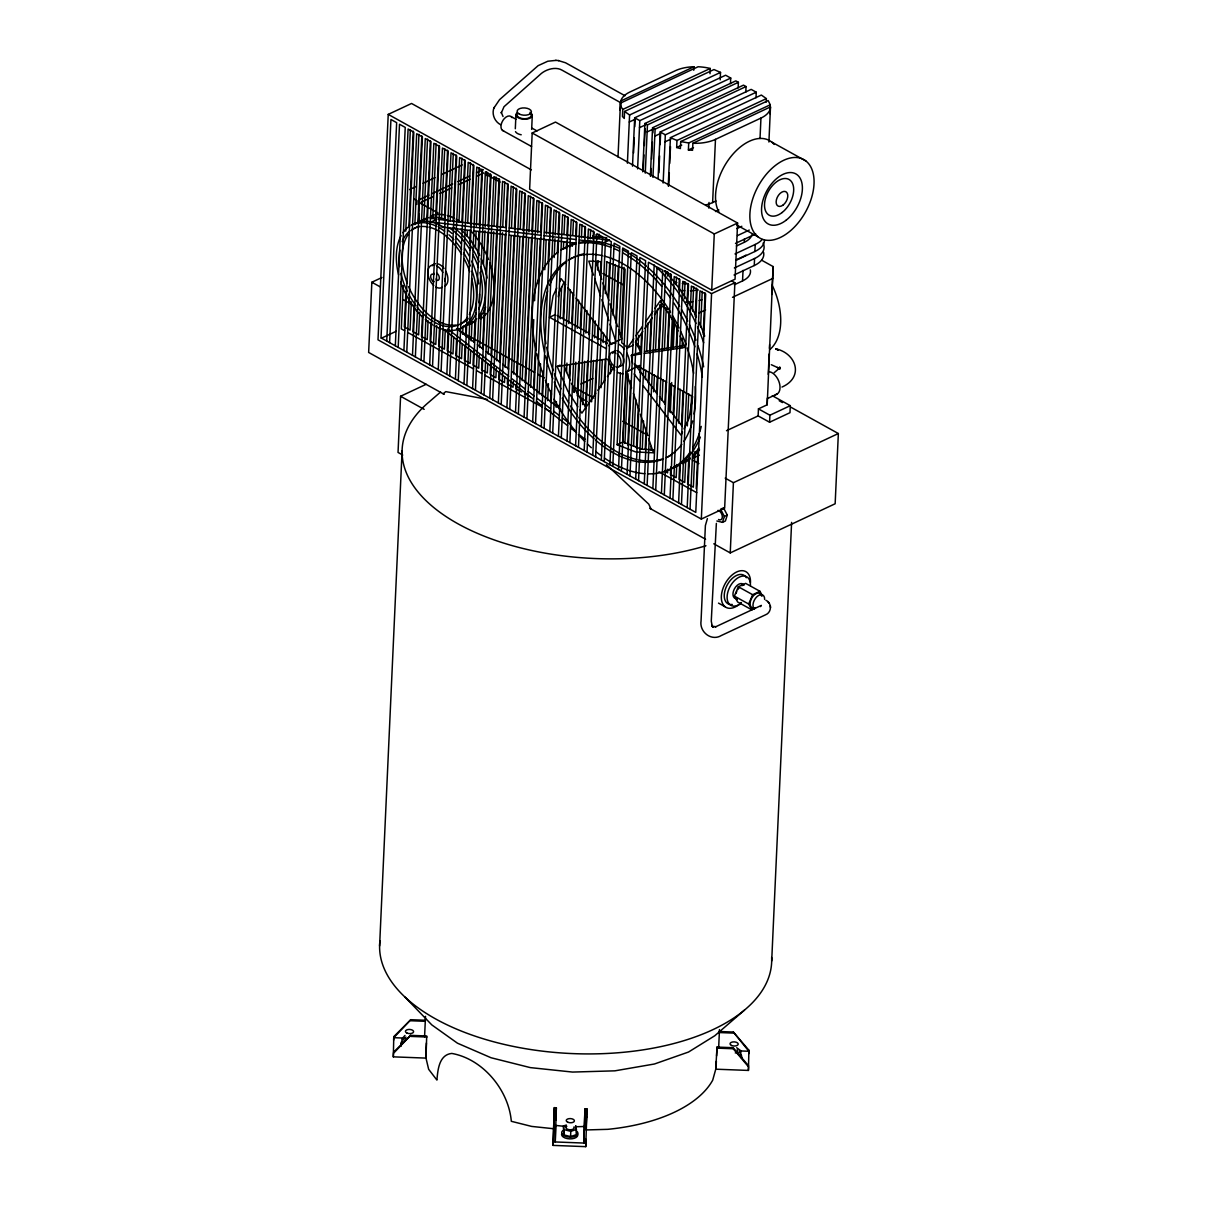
<?xml version="1.0" encoding="UTF-8"?>
<svg xmlns="http://www.w3.org/2000/svg" width="1207" height="1207" viewBox="0 0 1207 1207"><rect width="100%" height="100%" fill="white"/><g stroke="black" fill="none" stroke-linecap="round" stroke-linejoin="round"><path stroke-width="1.5" d="M393.497 1052.293L410.636 1035.365L426.705 1035.968L425.996 1058.101L393.316 1056.849L393.784 1036.632L410.772 1019.704L425.422 1020.262M393.316 1056.849L393.482 1053.334L410.636 1035.365M404.556 1038.095L393.769 1037.688L410.772 1019.704M584.942 1108.946L583.841 1143.059L584.942 1108.946L586.979 1108.886L585.727 1146.65L553.047 1145.398L554.315 1107.634L556.352 1107.845L555.25 1141.973L555.552 1125.407L566.264 1126.538M553.047 1145.398L554.315 1107.634M585.727 1146.65L585.863 1139.227M739.876 1050.92L748.868 1051.267L733.358 1032.045L718.829 1031.487M733.192 1048.747L733.207 1047.706L717.003 1047.088L715.751 1069.191L748.431 1070.428L748.596 1066.928L733.192 1048.747L716.717 1048.114M748.431 1070.428L748.898 1050.226L733.358 1032.045M726.493 430.718L758.132 415.902L758.449 408.871L767.199 404.783L767.32 398.038M767.199 404.783L773.144 266.581L761.813 260.29M382 277.474L371.847 282.242L368.648 352.459L444.251 394.372M531.367 169.885L411.542 103.47L388.232 114.393L378.002 339.816L701.327 519.07L724.653 508.147L734.882 282.725L731.608 280.899M386.738 341.053L396.65 122.661L390.932 119.478L381.02 337.885L695.775 512.387L705.688 293.98L699.969 290.812L690.042 509.203M389.605 342.637L399.517 124.246L405.235 127.414L395.323 345.821M398.189 347.405L408.102 128.998L413.82 132.182L403.907 350.573M403.274 285.682L401.312 328.892L404.601 330.703M405.748 231.201L410.35 129.768M426.177 384.279L400.588 396.273L398.038 452.444L402.746 455.069M405.959 291.189L404.33 326.961L410.063 330.13L411.346 301.901M408.871 227.172L413.232 131.156M379.601 945.971L402.082 450.905M406.774 352.157L416.687 133.766L422.405 136.934L412.492 355.341M414.846 224.698L418.95 134.324M416.883 204.451L417.049 200.694L413.865 198.944M414.122 305.356L412.915 331.714L418.633 334.897L419.659 312.296M417.878 222.526L421.816 135.908M418.889 222.873L419.312 213.775M415.359 356.925L425.271 138.518L430.99 141.687L421.077 360.093M423.853 220.051L427.534 139.092M422.435 315.766L421.499 336.481L427.218 339.65L428.078 320.821M426.795 219.749L430.386 140.676M423.944 361.678L433.856 143.286L439.574 146.454L429.662 364.846M393.618 1040.147L393.784 1036.632M432.785 217.275L436.119 143.844M430.944 322.405L430.084 341.234L435.802 344.417L436.662 325.588M435.727 216.973L438.971 145.428M432.528 366.445L442.441 148.039L448.159 151.207L438.247 369.614M401.871 1043.98L402.112 1038.714L404.964 1035.455M441.536 218.271L444.704 148.612M439.529 327.172L438.669 346.002L444.387 349.17L445.247 330.341M444.402 219.855L447.556 150.196M441.098 371.198L451.026 152.791L456.744 155.975L446.831 374.366M450.211 221.137L453.289 153.364M448.114 331.925L447.254 350.754L452.972 353.923L453.741 336.979M453.153 220.851L456.14 154.949M449.683 375.95L459.611 157.559L465.329 160.727L455.416 379.134M458.962 222.133L461.874 158.117M424.577 1036.707L425.513 1016.339M456.608 338.579L455.839 355.522L461.557 358.69L462.251 343.633M461.904 221.847L464.725 159.716M426.388 1042.999L425.739 1057.045L428.651 1069.296L436.919 1080.069C437.794 1070.126 439.001 1054.677 451.795 1053.439C483.041 1058.977 508.69 1090.162 511.315 1121.303L531.668 1126.418L553.349 1128.696M458.268 380.718L468.195 162.311L473.913 165.495L464.001 383.886M462.673 334.218L463.02 326.675M467.124 236.316L467.381 230.658M467.713 223.129L470.458 162.885M465.102 345.217L464.423 360.274L470.142 363.443L470.745 350.271M465.54 335.802L466.053 324.502M469.81 241.656L470.323 230.371M470.579 224.713L473.31 164.469M466.853 385.471L476.78 167.079L482.498 170.247L472.586 388.654M471.168 340.857L472.028 322.028A57.227 35.275 64.9 0 0 475.664 321.168M475.362 248.597L476.131 231.653M476.388 226.011L479.043 167.637M473.687 349.97L473.008 365.027L478.726 368.21L479.33 355.024M474.034 342.441L475.06 319.855M478.047 253.953L479.073 231.352M479.33 225.709L481.895 169.221M475.437 390.238L485.365 171.832L491.083 175L481.171 393.407M486.33 175.573L486.512 171.832M479.677 347.495L481.216 313.609M483.434 264.65L484.973 230.763M485.139 227.007L487.628 172.405M482.106 358.494L481.593 369.795L487.311 372.963L487.734 363.548M482.528 349.079L484.414 307.664M485.953 273.778L487.839 232.347M488.096 226.705L490.48 173.989M484.022 394.991L493.95 176.599L499.668 179.768L489.755 398.159M488.171 354.134L493.723 231.759M493.98 226.116L496.198 177.157M490.691 363.262L490.178 374.547L495.896 377.731L496.318 368.316M491.023 355.718L496.665 231.457M496.846 227.701L499.064 178.742M492.607 399.758L502.534 181.352L508.253 184.52L498.34 402.927M496.665 360.772L502.474 232.755M502.731 227.097L504.782 181.925M499.095 371.786L498.763 379.315L504.481 382.483L504.737 376.84M499.532 362.372L505.341 234.339M505.688 226.81L507.649 183.509M501.192 404.511L511.119 186.104L516.837 189.288L506.91 407.679M515.314 128.757L515.947 114.771M505.16 367.426L511.149 235.621M511.496 228.093L513.367 186.678M507.604 378.425L507.347 384.067L513.066 387.236L513.322 381.593M508.026 369.01L514.091 235.335M514.438 227.806L516.234 188.262M509.776 409.264L519.689 190.872L525.422 194.04L515.495 412.447M513.669 374.064L519.9 236.617M520.247 229.089L521.952 191.43M516.098 385.063L515.932 388.835L521.65 392.003M516.521 375.649L522.857 236.331M523.114 230.673L524.819 193.029M518.361 414.031L528.274 195.625L534.007 198.808L524.079 417.2M531.653 129.375L532.287 115.389M532.181 132.996L529.632 189.182L711.723 290.133L735.048 279.209L737.598 223.039L555.492 122.073L532.181 132.996L714.272 233.947L737.598 223.039M522.163 380.703L528.666 237.613M528.922 231.97L530.537 196.198M525.03 382.287L531.608 237.326M531.865 231.669L533.403 197.782M526.946 418.784L536.859 200.392L542.592 203.561L532.664 421.952M530.658 387.341L533.735 319.568M534.595 300.739L537.417 238.609M537.673 232.966L539.122 200.95M533.524 388.926L535.576 343.754M538.307 283.494L540.359 238.307M540.615 232.664L541.988 202.535M535.531 423.551L545.443 205.145L551.177 208.313L541.249 426.72M539.167 393.995L540.525 363.865M544.81 269.719L546.168 239.605M546.424 233.947L547.706 205.718M542.018 395.579L543.135 371.092M548.008 263.775L549.125 239.303M549.381 233.66L550.573 207.302M544.116 428.304L554.028 209.912L559.761 213.081L549.834 431.472M547.661 400.633L548.431 383.69M554.164 257.544L555.009 238.714M555.19 234.943L556.291 210.471M550.528 402.218L551.041 390.917M557.272 253.485L557.875 240.299M558.132 234.656L559.158 212.055M552.7 433.057L562.613 214.665L568.346 217.833L558.419 436.24M556.155 407.272L556.412 401.629M560.169 318.784L561.632 286.768M563.337 249.125L563.684 241.596M564.016 234.052L564.876 215.223M559.022 408.856L559.188 405.099M563.126 318.482L564.74 282.71M566.279 248.823L566.626 241.294M566.883 235.652L567.743 216.822M561.285 437.824L571.198 219.418L576.931 222.601L567.003 440.993M566.536 372.495L566.958 363.081M568.753 323.536L570.292 289.65M572.269 246.349L572.435 242.577M572.782 235.048L573.461 219.991M569.221 377.851L569.825 364.665M571.711 323.25L573.069 293.12M575.633 236.632L576.327 221.575M569.87 442.577L579.782 224.185L585.501 227.354L575.588 445.76M573.944 392.471L574.185 387.206L593.799 398.084M574.441 392.32L575.799 362.191M577.338 328.304L578.621 300.06M581.442 237.93L582.046 224.743M577.218 395.79L578.757 361.889M580.295 328.002L581.321 305.416M584.399 237.628L584.912 226.328M578.455 447.344L588.367 228.938L594.085 232.106L584.173 450.513M582.679 404.601L584.641 361.3M585.923 333.057L586.949 310.471M590.208 238.926L590.63 229.511M585.455 408.072L587.598 360.999M588.79 334.641L589.65 315.812M593.15 238.624L593.497 231.095M555.793 1120.141L556.352 1107.845M587.04 452.097L596.952 233.705L602.67 236.874L592.758 455.265M591.611 401.825L593.482 360.41M594.508 337.824L595.277 320.866M597.586 270.036L598.023 260.621M599.049 238.035L599.215 234.264M594.81 395.881L596.439 360.108M597.374 339.408L597.978 326.222M600.286 275.392L600.875 262.206M566.339 1125.015L563.458 1126.01L564.016 1134.927L570.564 1136.617L576.312 1134.64L575.769 1125.724L575.603 1129.224M564.016 1134.927L563.458 1126.01M595.624 456.865L605.537 238.458L611.255 241.626L601.342 460.033M601.041 387.764L602.323 359.52M603.093 342.577L603.53 333.162M605.326 293.633L606.774 261.617M604.254 381.819L605.28 359.218M605.959 344.161L606.306 336.632M608.102 297.088L609.641 263.201M570.564 1136.617L570.805 1131.351L576.554 1129.375M604.209 461.617L614.122 243.21L619.84 246.394L609.927 464.786M618.014 156.97L620.458 103.123L698.084 66.762A31.88 16.279 2.6 0 1 710.244 68.467L710.003 73.733M693.753 70.262L693.919 66.747A31.88 16.279 2.6 0 0 675.467 70.67L629.994 91.973A31.88 16.279 2.6 0 0 620.775 101.011L620.142 110.154M610.486 373.687L610.908 364.288M613.141 315.329L615.449 264.499M620.458 103.123A31.88 16.279 2.6 0 0 622.767 109.445L622.45 116.476L624.26 118.452L624.577 111.436L713.971 69.553L720.519 72.405L720.187 79.828M615.736 322.571L618.301 266.083M612.794 466.37L622.706 247.978L628.425 251.147L618.512 469.553M627.399 163.217L629.586 114.997L624.577 111.436M620.956 337.04L624.11 267.366M586.979 1108.886L586.029 1129.948L607.77 1129.33A147.148 75.121 2.6 0 0 712.703 1080.174L716.053 1068.15L716.37 1061.134M648.702 438.775L653.425 452.776L635.772 451.976L617.124 444.704L620.398 372.812M632.498 166.159L634.686 117.818L725.618 75.226L730.733 78.063L730.476 83.63M633.554 152.987L634.233 138.005M634.746 126.78L635.093 119.282L629.254 122.013M621.379 471.137L631.291 252.731L637.009 255.914L627.097 474.306M617.124 444.704L622.963 441.973L626.131 371.937M624.909 443.467L628.078 373.793M637.598 168.874L639.801 120.655L730.733 78.063M627.776 445.051L630.688 381.035M642.712 171.816L644.9 123.491L735.832 80.884L738.382 82.302L738.141 87.885M643.256 169.885L643.95 154.903M644.372 145.549L645.126 128.696M629.963 475.89L639.876 257.498L645.594 260.667L635.682 479.073M645.262 173.129L647.45 124.909L738.382 82.302M633.584 446.334L635.727 399.276M638.111 346.545L638.624 335.259M636.451 447.918L638.322 406.503M639.861 372.616L640.117 366.958M640.811 351.901L641.656 333.072M650.362 176.056L652.565 127.731L743.497 85.139L746.047 86.557L745.79 92.124M650.845 176.011L651.177 168.512M651.599 159.158L652.368 142.305M652.791 132.936L652.957 129.194L647.133 131.925M638.548 480.658L648.461 262.251L654.179 265.419L644.266 483.826M652.927 177.369L655.114 129.149L746.047 86.557M642.26 449.215L643.542 420.971M645.413 379.556L645.851 370.142M646.696 351.312L647.978 323.069M645.202 448.913L646.137 428.213M648.189 383.026L648.702 371.726M649.653 351.011L651.101 319.01M658.102 178.455L660.214 131.985L751.161 89.378L756.261 92.215L756.004 97.797M658.841 172.767L659.595 155.914M660.108 144.674L660.621 133.434L654.798 136.165M647.118 485.41L657.046 267.019L662.764 270.187L652.851 488.579M651.011 450.211L651.177 446.439M653.666 391.837L654.435 374.894M655.537 350.422L657.423 309.007M663.141 183.026L665.329 134.807L756.261 92.215M656.517 393.422L657.287 376.478M658.494 350.121L660.546 304.933M668.24 185.969L670.428 137.643L761.361 95.051L766.37 98.612L766.204 102.127M668.708 185.923L669.312 172.812M669.734 163.443L670.488 146.59M655.703 490.178L665.63 271.771L671.348 274.94L661.436 493.346M662.07 400.362L663.02 379.662M664.378 349.532L666.264 308.117M667.712 276.101L667.893 272.344M664.846 403.832L665.872 381.246M667.335 349.23L669.04 311.587M670.488 279.571L670.745 273.929M770.172 113.941L770.262 104.783L768.18 100.588L680.703 141.566L680.386 148.582L676.659 147.51L676.976 140.48L766.37 98.612M664.288 494.93L674.215 276.524L679.933 279.707L670.021 498.099M669.583 411.512L670.851 383.63M672.45 348.31L673.793 318.573M667.758 469.146L667.577 472.903L664.725 471.318M670.323 412.658L671.68 382.528M673.219 348.642L674.426 322.284M676.131 284.626L676.478 277.097M670.79 466.958L670.443 474.487L676.161 477.67L676.765 464.484M673.174 414.242L674.457 385.999M676.252 346.469L677.202 325.754M678.817 289.982L679.33 278.681M768.904 142.019L770.488 106.91L692.878 143.271L692.546 150.302L688.397 150L688.714 142.969L770.262 104.783M672.872 499.683L682.8 281.291L688.518 284.46L678.606 502.866M678.651 423.069L680.19 389.167M682.061 347.752L682.498 338.337M684.294 298.808L685.063 281.85M679.707 464.182L679.028 479.254L684.746 482.423L685.772 459.822M681.502 424.653L683.041 390.766M687.07 302.263L687.915 283.449M681.457 504.451L691.385 286.044L697.103 289.227L687.19 507.619M687.311 425.935L688.775 393.935M692.531 311.089L693.648 286.617M688.729 459.535L687.613 484.007L693.331 487.175L694.96 451.403M690.781 414.348L691.626 395.519M695.217 316.445L696.499 288.201M700.603 327.142L702.218 291.37M704.662 298.657L704.888 293.392M708.765 208.072L709.022 202.459M696.198 488.775L697.993 449.23M703.198 334.384L705.084 292.954M705.974 204.903A31.88 16.279 2.6 0 0 712.613 202.565L715.479 139.363L760.953 118.075A31.88 16.279 2.6 0 0 770.488 106.91M701.327 519.07L711.572 293.648L734.882 282.725M711.723 290.133L714.272 233.947M730.235 552.912L733.418 482.694L838.352 433.539L835.153 503.757L730.235 552.912L713.79 543.799M734.309 284.777L742.546 280.914L743.029 270.383M736.406 245.987L744.297 242.29L744.463 238.775M716.611 1055.869L717.003 1047.088M718.648 1048.129L719.478 1029.586M734.052 275L754.254 265.54L754.571 258.509A31.88 16.279 2.6 0 0 763.111 243.105M736.376 260.169L754.888 251.494L755.22 244.463A31.88 16.279 2.6 0 0 762.221 239.454M760.018 138.518L760.953 118.075M768.255 374.381L769.176 353.938M769.432 348.37L769.598 344.644M771.877 294.463L773.144 266.581M736.662 1047.721L740.902 1050.799L740.66 1056.065A8.117 4.149 2.6 0 1 741.596 1058.298M769.583 422.239L769.9 415.223L790.298 405.673L789.982 412.688L769.583 422.239L758.132 415.902M748.732 1053.741L748.898 1050.226M771.695 960.968L791.611 522.39M765.947 600.317C772.103 603.078 771.771 612.462 765.525 614.816L721.273 635.546C711.315 641.581 699.245 631.895 701.056 620.926L705.386 525.543L707.393 518.618M606.412 348.793L549.577 317.275L553.047 295.911L556.729 288.081M558.298 296.741L558.871 293.18L564.031 282.227M779.692 367.26L779.33 369.146L779.948 367.29M494.116 107.468C491.4 113.775 494.508 121.5 500.498 124.638M722.495 522.344L724.366 516.46L720.609 509.203L723.521 507.845L727.278 515.087L725.407 520.986L722.495 522.344L716.867 520.986M493.844 108.117L499.547 99.668L538.126 65.661L547.812 61.225L556.08 60.38M734.354 596.077L748.657 604.013L751.961 609.897L737.643 601.976L734.354 596.077L738.337 586.768L745.624 583.358L759.927 591.279L762.402 595.7M748.657 604.013L752.655 594.704L759.927 591.279M559.686 281.835L561.149 278.696L565.736 284.671M682.543 432.031L681.065 435.169L643.301 385.878M684.022 428.907L689.182 417.954L692.652 396.59L678.032 388.488M716.37 523.385L711.27 621.107L712.221 626.131L711.677 625.286L713.156 627.052L712.356 626.267L716.007 626.72L715.163 627.037L761.345 605.401L760.425 606.623M595.715 393.331L581.895 413.126L579.873 409.958M597.827 390.283L605.265 379.632M607.393 376.584L613.775 367.441M625.588 345.987L627.384 347.948L633.766 338.805M635.893 335.757L642.26 326.629M645.458 322.058L652.896 311.406M655.024 308.358L660.335 300.739L674.517 322.903L678.032 331.065M635.335 342.169L642.788 331.503M644.9 328.47L652.338 317.803M654.466 314.755L661.904 304.104M778.922 369.236L779.994 367.697L774.2 372.691M738.035 1054.058L740.902 1050.799M440.585 392.034L429.254 401.825A196.198 100.166 2.6 0 0 462.975 526.493A196.198 100.166 2.6 0 0 705.959 545.745M744.523 1010.063L714.785 1035.742L688.518 1052.036L654.435 1064.001L614.891 1070.835L572.556 1072.072L530.311 1067.607L491.068 1057.754L457.468 1043.195L431.819 1024.909L404.964 997.057M443.15 393.754L445.775 391.611L487.462 399.426M782.015 387.055C804.42 377.157 796.243 353.138 775.679 348.808L778.319 350.09L775.724 348.853M409.535 189.59L416.324 186.406M423.129 183.223L435.003 177.655M441.807 174.472L462.175 164.921M620.775 101.011L693.919 66.747M418.754 199.909L428.938 195.127M432.332 193.542L452.716 183.992M457.815 181.608L469.689 176.041M476.493 172.857L483.283 169.674M421.484 202.067L433.238 196.56M439.952 193.407L451.705 187.9M458.419 184.762L470.172 179.255M476.886 176.101L483.6 172.963M622.767 109.445L710.244 68.467M629.586 114.997L720.519 72.405M639.469 127.686L645.307 124.955M665.012 141.838L670.836 139.107M676.659 147.51L681.729 145.127M688.397 150L693.497 147.616M381.321 338.247L396.318 331.231M604.979 242.185L609.339 240.148A122.631 75.588 64.9 0 0 605.718 239.439M712.613 202.565L715.977 200.981M715.51 211.527L718.874 209.943M736.858 228.591L741.807 226.282M549.577 317.275L555.401 314.544M737.492 235.591L749.275 230.069M735.485 243.392L755.688 233.932M735.003 253.938L755.22 244.463M735.772 260.033L743.663 256.337A26.569 13.564 2.6 0 0 745.971 255.084M734.369 267.969L754.571 258.509M577.836 406.789L567.712 390.962L557.166 366.475L560.078 365.118M617.396 340.917L621.771 338.865L618.814 330.115M698.838 313.096L705.582 309.943M732.513 297.314L772.933 278.379M627.384 347.948L633.222 345.217M632.559 363.277L631.336 355.401L640.872 352.127M580.989 384.022L592.878 378.455M767.667 398.461L777.172 394.01M692.592 458.313L699.381 455.13M724.366 516.46L727.278 515.087M644.583 351.569L685.335 345.489M557.166 366.475L607.181 359.007M631.336 355.401L640.6 354.028M644.312 353.47L685.063 347.39L680.129 335.968M575.196 1126.765L584.143 1126.508M410.757 1020.745L425.166 1021.303M719.055 1032.543L733.328 1033.086M410.606 1036.406L426.946 1037.024M554.164 1116.053L556.201 1116.128M584.792 1117.154L586.828 1117.229M553.213 1141.882L585.893 1143.135M601.146 261.647L588.79 261.089L593.512 275.09M653.968 449.804L641.611 449.245L622.963 441.973M558.283 60.561L565.51 62.764L625.03 95.76M555.748 60.35L558.705 60.606M438.82 219.448L505.552 227.55M509.263 227.987L540.766 231.819M544.478 232.272L609.339 240.148M540.495 235.229L431.14 221.952L436.979 219.221A57.227 35.275 64.9 0 0 430.265 218.512M544.206 235.667L575.709 239.499M579.42 239.952L603.515 242.879A122.631 75.588 64.9 0 0 578.741 242.592M440.993 226.871L470.655 230.477M474.366 230.929L505.869 234.746M509.58 235.199L576.297 243.301M688.714 142.969L680.703 141.566M564.257 1129.661L570.805 1131.351M676.976 140.48L670.428 137.643M606.442 261.889L625.105 269.161L621.756 342.894L624.698 345.006M771.303 364.71L779.043 368.21L777.444 367.456M771.545 141.958L805.884 160.984A44.961 26.946 -61 0 1 788.563 232.332A44.961 26.946 -61 0 1 751.448 203.425A44.961 26.946 -61 0 1 805.884 160.984M621.394 103.078L562.04 70.172C555.974 66.551 546.877 69.025 541.385 73.431L503.998 106.729L501.267 113.096L501.267 112.342L503.032 116.506M634.686 117.818L639.801 120.655M644.9 123.491L647.45 124.909M652.565 127.731L655.114 129.149M660.214 131.985L665.329 134.807M736.798 225.06L758.056 236.844M511.149 116.581L515.993 119.267M532.166 128.244L537.024 130.929M502.444 130.371L531.563 146.515M388.232 114.393L711.572 293.648M665.132 270.926L668.225 272.646M485.244 173.883L500.075 182.091M602.806 273.506L623.853 285.169M659.475 304.918L667.577 309.414M772.314 395.7L790.298 405.673M779.179 400.739L782.468 402.565M790.691 407.121L838.352 433.539M419.81 202.851L437.93 212.885M758.449 408.871L769.9 415.223M557.03 315.449L589.514 333.449M592.758 335.244L607.377 343.361M634.188 364.182L666.656 382.181M669.915 383.992L674.788 386.693M371.847 282.242L380.054 286.783M403.063 299.547L412.93 305.009M460.591 331.442L534.55 372.435M537.839 374.261L544.417 377.912M580.401 397.857L587.145 401.599M622.661 421.288L647.963 435.305M692.335 459.912L698.898 463.548M725.196 478.138L733.418 482.694M524.517 393.588L530.235 396.756M407.875 332.529L473.536 368.92M476.81 370.745L481.729 373.476M485.018 375.286L542.471 407.136M545.745 408.962L550.664 411.693M658.992 471.741L696.741 492.667M649.698 508.268L705.582 539.242M400.588 396.273L424.185 409.354M738.337 586.768L752.655 594.704M718.512 603.108L725.045 606.729M402.112 1038.714L404.933 1040.766M456.518 328.5L474.396 342.366M477.368 344.689L483.328 349.306M486.315 351.614L499.713 362.025M502.685 364.333L508.645 368.965M511.632 371.273L560.787 409.429M437.281 320.821L440.268 323.129M447.706 328.923L508.781 376.312M511.753 378.636L525.166 389.031M528.138 391.355L534.097 395.971M537.085 398.28L550.483 408.69M553.47 410.999L559.414 415.63M562.402 417.939L568.361 422.571M443.06 328.938L533.494 399.155M536.451 401.463L542.381 406.065M545.353 408.373L567.592 425.633M570.549 427.942L576.478 432.544M579.451 434.852L585.38 439.454M606.457 464.695L648.747 504.134L651.056 509.007M778.334 367.697L779.692 368.98M767.697 601.569L769.07 603.078M733.207 1047.706L748.612 1065.887M657.136 393.603L636.542 366.717L626.282 372.269L631.593 388.02M659.429 396.59L665.148 404.058M668.587 408.539L682.317 426.463M568.029 287.658L573.747 295.127M576.041 298.114L611.511 344.417L615.947 341.596L610.048 324.095M634.143 373.929L639.861 381.397M585.697 407.227L571.439 383.328M564.408 367.003L570.021 380.069M595.805 261.859L601.705 279.36M602.881 282.86L608.796 300.362M609.973 303.862L617.637 326.614M594.704 278.591L600.603 296.092M601.78 299.592L608.856 320.594M633.358 393.271L639.272 410.772M640.449 414.273L647.525 435.274M779.345 367.441L779.616 369.236M770.338 605.748L770.428 606.608M770.458 606.88L770.549 607.755M529.948 112.357A8.177 4.179 2.6 0 1 530.326 117.999A8.177 4.179 2.6 0 1 519.372 118.316A8.177 4.179 2.6 0 1 517.079 112.719M521.213 134.777A8.177 4.179 2.6 0 1 515.495 131.593M755.627 607.619A8.177 4.903 -61 0 1 750.105 603.922A8.177 4.903 -61 0 1 755.25 594.146A8.177 4.903 -61 0 1 761.662 596.137M737.296 599.562A8.177 4.903 -61 0 1 736.436 598.536M736.089 593.482A8.177 4.903 -61 0 1 736.753 591.521M737.749 589.62A8.177 4.903 -61 0 1 739.001 587.945M741.958 585.636A8.177 4.903 -61 0 1 743.452 585.169M769.674 371.786A12.266 7.559 64.9 0 1 779.556 383.554A12.266 7.559 64.9 0 1 775.316 394.704M503.606 130.929A8.177 4.903 -61 0 1 502.897 120.444A8.177 4.903 -61 0 1 512.009 117.607M754.466 609.082A8.177 4.903 -61 0 1 756.864 596.741A8.177 4.903 -61 0 1 764.635 599.441M530.341 113.488A7.151 3.651 2.6 0 1 524.985 118.739A7.151 3.651 2.6 0 1 517.23 113.865M736.964 598.566A8.177 4.903 -61 0 1 734.354 588.971A8.177 4.903 -61 0 1 743.98 585.199M718.014 510.35A5.115 3.153 64.9 0 1 722.314 516.49A5.115 3.153 64.9 0 1 718.542 519.493M424.683 219.734A57.227 35.275 64.9 0 1 427.187 217.894M430.446 216.174A57.227 35.275 64.9 0 1 445.715 215.118M447.42 215.555A57.227 35.275 64.9 0 1 454.42 218.286M456.155 219.191A57.227 35.275 64.9 0 1 460.621 221.982M470.127 230.16A57.227 35.275 64.9 0 1 488.488 259.52M489.74 263.005A57.227 35.275 64.9 0 1 487.507 312.16M486.527 313.488A57.227 35.275 64.9 0 1 480.673 318.814M592.909 235.833A57.227 35.275 64.9 0 1 593.12 239.227M596.047 234.596A53.138 32.755 64.9 0 1 596.107 238.111M741.173 603.228A16.355 9.807 -61 0 1 727.187 598.898A16.355 9.807 -61 0 1 738.397 577.565A16.355 9.807 -61 0 1 750.437 585.621M732.287 604.466A16.355 9.807 -61 0 1 727.052 585.274A16.355 9.807 -61 0 1 746.333 577.731M741.354 602.504A20.444 12.251 -61 0 1 721.726 601.071A20.444 12.251 -61 0 1 734.595 573.114A20.444 12.251 -61 0 1 750.482 582.664M718.98 212.191A44.961 26.946 -61 0 1 731.276 156.11A44.961 26.946 -61 0 1 774.14 144.448M771.635 957.498A196.198 100.166 2.6 0 1 572.133 1053.575A196.198 100.166 2.6 0 1 379.964 940.766M401.041 1046.348A8.117 4.149 2.6 0 1 401.071 1044.191M401.116 1044.583A8.117 4.149 2.6 0 1 401.976 1041.475M405.914 1039.68A4.089 2.082 2.6 0 1 406.02 1037.13M577.55 1133.946A8.117 4.149 2.6 0 1 569.613 1138.865A8.117 4.149 2.6 0 1 561.874 1133.343M576.84 1131.155A8.117 4.149 2.6 0 1 574.366 1136.541A8.117 4.149 2.6 0 1 563.503 1135.38A8.117 4.149 2.6 0 1 564.091 1129.812M573.808 1127.066A4.089 2.082 2.6 0 1 569.402 1129.737A4.089 2.082 2.6 0 1 566.822 1126.282M740.63 1054.435A8.117 4.149 2.6 0 1 741.385 1057.604M737.085 1049.834A4.089 2.082 2.6 0 1 735.289 1052.957M636.134 343.844A16.355 10.078 64.9 0 1 640.087 351.312M639.454 365.359A16.355 10.078 64.9 0 1 637.492 367.26M623.37 373.627A16.355 10.078 64.9 0 1 617.562 372.344M614.619 370.217A16.355 10.078 64.9 0 1 607.966 359.822M608.6 345.775A16.355 10.078 64.9 0 1 615.857 343.09M618.829 344.251A16.355 10.078 64.9 0 1 624.472 349.306M626.735 352.851A16.355 10.078 64.9 0 1 625.845 372.722M663.035 458.811A110.365 68.03 64.9 0 1 656.02 460.44M654.375 460.667A110.365 68.03 64.9 0 1 638.729 459.958M636.949 459.58A110.365 68.03 64.9 0 1 578.757 417.622M577.715 416.234A110.365 68.03 64.9 0 1 570.67 406.065M568.769 403.017A110.365 68.03 64.9 0 1 563.443 393.678M560.999 388.88A110.365 68.03 64.9 0 1 554.466 373.959M553.228 370.594A110.365 68.03 64.9 0 1 546.65 347.269M545.971 343.663A110.365 68.03 64.9 0 1 547.601 291.023M549.502 285.471A110.365 68.03 64.9 0 1 566.596 261.663M569.523 259.611A110.365 68.03 64.9 0 1 574.2 257.031M577.489 255.643A110.365 68.03 64.9 0 1 584.429 253.726M671.183 455.175A110.365 68.03 64.9 0 1 666.4 457.559M663.488 458.916A110.365 68.03 64.9 0 1 595.519 440.072M594.04 438.775A110.365 68.03 64.9 0 1 562.236 398.189M560.531 395.051A110.365 68.03 64.9 0 1 554.285 382.031M552.881 378.681A110.365 68.03 64.9 0 1 545.398 355.914M544.523 352.263A110.365 68.03 64.9 0 1 566.611 260.984M568.12 260.063A110.365 68.03 64.9 0 1 602.353 255.643M603.998 256.035A110.365 68.03 64.9 0 1 670.549 312.206M672.39 315.283A110.365 68.03 64.9 0 1 679.103 327.972M680.642 331.246A110.365 68.03 64.9 0 1 686.089 344.629M687.251 347.993A110.365 68.03 64.9 0 1 693.648 373.355M695.232 386.512A110.365 68.03 64.9 0 1 694.085 414.031M692.622 420.926A110.365 68.03 64.9 0 1 691.702 424.2M691.113 426.086A110.365 68.03 64.9 0 1 683.931 441.34M681.834 444.342A110.365 68.03 64.9 0 1 666.717 457.393M635.998 343.09A8.177 5.039 64.9 0 1 641.415 353.274M617.079 353.696A8.177 5.039 64.9 0 1 621.002 362.839A8.177 5.039 64.9 0 1 616.46 367.26M614.966 366.687A8.177 5.039 64.9 0 1 609.565 356.487A8.177 5.039 64.9 0 1 615.6 352.64M617.018 350.694A8.177 5.039 64.9 0 1 623.808 359.55A8.177 5.039 64.9 0 1 619.372 365.902M612.749 353.41A8.177 5.039 64.9 0 1 615.615 350.634M569.629 246.062A122.631 75.588 64.9 0 1 575.965 242.682M653.772 264.771A122.631 75.588 64.9 0 1 696.032 323.506M697.586 326.961A122.631 75.588 64.9 0 1 703.681 342.743M698.898 448.084A122.631 75.588 64.9 0 1 692.803 455.416M690.072 457.966A122.631 75.588 64.9 0 1 684.263 462.326M679.556 464.967A122.631 75.588 64.9 0 1 674.547 467.049M679.164 465.042A122.631 75.588 64.9 0 1 673.989 466.747M569.568 246.756A122.631 75.588 64.9 0 1 575.633 242.894M591.083 237.824A122.631 75.588 64.9 0 1 606.819 237.794M664.559 271.002A122.631 75.588 64.9 0 1 696.499 317.019M698.944 322.133A122.631 75.588 64.9 0 1 704.722 336.119M699.502 449.804A122.631 75.588 64.9 0 1 692.999 456.608M690.132 458.916A122.631 75.588 64.9 0 1 682.468 463.594M563.79 248.793A122.631 75.588 64.9 0 1 575.226 243.527M605.205 243.271A122.631 75.588 64.9 0 1 618.995 248.129M622.465 249.774A122.631 75.588 64.9 0 1 646.53 266.249M647.948 267.501A122.631 75.588 64.9 0 1 679.647 306.322M681.563 309.55A122.631 75.588 64.9 0 1 687.764 321.107M689.393 324.517A122.631 75.588 64.9 0 1 695.986 340.208M697.842 345.474A122.631 75.588 64.9 0 1 703.666 366.837M700.377 437.1A122.631 75.588 64.9 0 1 665.253 470.836M690.148 452.172A122.631 75.588 64.9 0 1 648.4 473.868M644.84 473.717A122.631 75.588 64.9 0 1 604.481 458.087M601.508 455.974A122.631 75.588 64.9 0 1 595.654 451.418M591.355 447.722A122.631 75.588 64.9 0 1 587.402 444.04M584.792 441.46A122.631 75.588 64.9 0 1 578.394 434.58M575.92 431.699A122.631 75.588 64.9 0 1 554.119 399.125M551.554 394.116A122.631 75.588 64.9 0 1 545.368 380.296M543.331 375.015A122.631 75.588 64.9 0 1 536.843 353.742M536.014 350.166A122.631 75.588 64.9 0 1 557.921 252.218M560.878 250.166A122.631 75.588 64.9 0 1 575.83 243.95M579.42 243.286A122.631 75.588 64.9 0 1 610.863 247.314M614.348 248.717A122.631 75.588 64.9 0 1 619.538 251.147M622.978 252.972A122.631 75.588 64.9 0 1 661.692 286.376M665.253 290.872A122.631 75.588 64.9 0 1 670.639 298.265M673.747 302.912A122.631 75.588 64.9 0 1 694.93 346.847M697.163 353.907A122.631 75.588 64.9 0 1 702.353 377.006M701.252 426.418A122.631 75.588 64.9 0 1 699.879 431.533M699.321 433.298A122.631 75.588 64.9 0 1 692.848 447.963M415.932 223.838A57.227 35.275 64.9 0 1 427.082 218.769M453.364 227.157A57.227 35.275 64.9 0 1 479.058 261.874M480.99 267.109A57.227 35.275 64.9 0 1 478.757 316.264M476.72 318.829A57.227 35.275 64.9 0 1 463.277 326.116M412.613 224.713A57.227 35.275 64.9 0 1 419.417 221.862M421.258 221.5A57.227 35.275 64.9 0 1 444.568 227.806M447.541 229.888A57.227 35.275 64.9 0 1 451.886 233.449M455.552 236.994A57.227 35.275 64.9 0 1 461.315 243.708M464.499 248.144A57.227 35.275 64.9 0 1 469.267 256.125M471.741 261.15A57.227 35.275 64.9 0 1 478.636 283.901M479.481 294.146A57.227 35.275 64.9 0 1 478.907 302.746M476.237 312.854A57.227 35.275 64.9 0 1 461.089 328.002M472.254 271.198A57.227 35.275 64.9 0 1 434.203 325.694M432.725 324.834A57.227 35.275 64.9 0 1 425.347 319.523M422.691 317.139A57.227 35.275 64.9 0 1 400.633 281.895M398.582 274.834A57.227 35.275 64.9 0 1 401.086 235.637M402.866 232.74A57.227 35.275 64.9 0 1 409.701 226.086M411.285 225.166A57.227 35.275 64.9 0 1 436.934 226.478M438.669 227.384A57.227 35.275 64.9 0 1 444.629 231.246M448.959 234.807A57.227 35.275 64.9 0 1 453.832 239.635M456.171 242.29A57.227 35.275 64.9 0 1 461.587 249.517M463.579 252.64A57.227 35.275 64.9 0 1 470.308 265.978M421.349 220.625A57.227 35.275 64.9 0 1 428.168 217.758M430.009 217.411A57.227 35.275 64.9 0 1 448.597 221.017M460.621 229.345A57.227 35.275 64.9 0 1 479.677 255.356M481.246 258.781A57.227 35.275 64.9 0 1 487.085 278.078M485.636 307.031A57.227 35.275 64.9 0 1 478.515 318.618M474.849 321.545A57.227 35.275 64.9 0 1 466.204 324.758M436.602 273.038A4.089 2.52 64.9 0 1 439.303 278.123A4.089 2.52 64.9 0 1 436.285 280.054M433.585 274.955A4.089 2.52 64.9 0 1 434.037 273.416M432.166 265.796A12.266 7.559 64.9 0 1 435.486 263.684M437.598 263.775A12.266 7.559 64.9 0 1 444.055 268.437M445.76 271.092A12.266 7.559 64.9 0 1 445.081 285.999M442.169 287.357A12.266 7.559 64.9 0 1 435.968 287.07M433.751 285.486A12.266 7.559 64.9 0 1 427.851 271.786A12.266 7.559 64.9 0 1 434.686 265.133M436.919 266.008A12.266 7.559 64.9 0 1 442.848 272.465M444.855 278.41A12.266 7.559 64.9 0 1 445.021 281.306M434.113 281.714A4.089 2.52 64.9 0 1 430.673 276.795A4.089 2.52 64.9 0 1 433.69 274.396M436.33 278.53A4.089 2.52 64.9 0 1 436.391 279.496M467.622 317.23A53.138 32.755 64.9 0 1 434.369 322.194M432.996 321.394A53.138 32.755 64.9 0 1 417.215 307.257M416.053 305.763A53.138 32.755 64.9 0 1 408.675 294.236M407.121 291.143A53.138 32.755 64.9 0 1 400.89 273.31M399.713 266.611A53.138 32.755 64.9 0 1 399.834 250.136M402.187 241.566A53.138 32.755 64.9 0 1 410.199 230.673M411.602 229.692A53.138 32.755 64.9 0 1 419.644 226.705M421.394 226.509A53.138 32.755 64.9 0 1 426.931 226.765M428.817 227.112A53.138 32.755 64.9 0 1 461.647 254.345M464.212 258.856A53.138 32.755 64.9 0 1 469.689 271.575M471.605 278.123A53.138 32.755 64.9 0 1 469.282 314.529M448.642 227.595A53.138 32.755 64.9 0 1 470.398 250.256M472.948 254.752A53.138 32.755 64.9 0 1 478.44 267.486M479.918 272.39A53.138 32.755 64.9 0 1 478.757 308.962M456.155 325.015A53.138 32.755 64.9 0 1 408.585 286.602M407.272 283.373A53.138 32.755 64.9 0 1 408.177 234.49M411.753 230.431A53.138 32.755 64.9 0 1 419.176 226.131M468.241 318.693A53.138 32.755 64.9 0 1 461.165 323.627M750.301 269.84A26.569 13.564 2.6 0 1 742.546 280.914M702.021 299.728A26.569 13.564 2.6 0 1 699.125 300.603M692.697 301.72A26.569 13.564 2.6 0 1 685.817 301.916M751.991 234.761A26.569 13.564 2.6 0 1 744.297 242.29M763.563 252.248A31.88 16.279 2.6 0 1 754.254 265.54M698.385 289.967A31.88 16.279 2.6 0 1 695.775 290.344M694.432 290.495A31.88 16.279 2.6 0 1 690.344 290.751M684.791 290.676A31.88 16.279 2.6 0 1 682.015 290.434M686.496 283.72A31.88 16.279 2.6 0 1 682.332 283.419M676.931 282.589A31.88 16.279 2.6 0 1 674.321 282.016M764.438 240.329A31.88 16.279 2.6 0 1 754.888 251.494M667.486 272.586A31.88 16.279 2.6 0 1 664.378 271.062M772.193 285.229A57.227 35.275 64.9 0 1 769.855 349.562M715.479 139.363A31.88 16.279 2.6 0 1 692.878 143.271M713.292 626.961L712.251 626.599L713.262 626.961M519.176 113.956A7.151 3.651 2.6 0 0 531.155 112.779A7.151 3.651 2.6 0 0 522.48 107.966A7.151 3.651 2.6 0 0 519.176 113.956M786.164 220.187A28.606 17.154 -61 0 0 797.178 174.774A28.606 17.154 -61 0 0 762.552 201.78A28.606 17.154 -61 0 0 786.164 220.187M782.106 212.523A20.444 12.251 -61 0 0 789.966 180.084A20.444 12.251 -61 0 0 765.238 199.381A20.444 12.251 -61 0 0 782.106 212.523M783.162 204.994A8.177 4.903 -61 0 0 786.315 192.019A8.177 4.903 -61 0 0 776.418 199.743A8.177 4.903 -61 0 0 783.162 204.994M406.985 1033.071A4.089 2.082 2.6 0 0 413.563 1031.97A4.089 2.082 2.6 0 0 408.041 1029.526A4.089 2.082 2.6 0 0 406.985 1033.071M567.773 1122.223A4.089 2.082 2.6 0 0 574.366 1121.122A4.089 2.082 2.6 0 0 568.844 1118.678A4.089 2.082 2.6 0 0 567.773 1122.223M731.563 1045.488A4.089 2.082 2.6 0 0 738.156 1044.402A4.089 2.082 2.6 0 0 732.634 1041.958A4.089 2.082 2.6 0 0 731.563 1045.488"/></g></svg>
